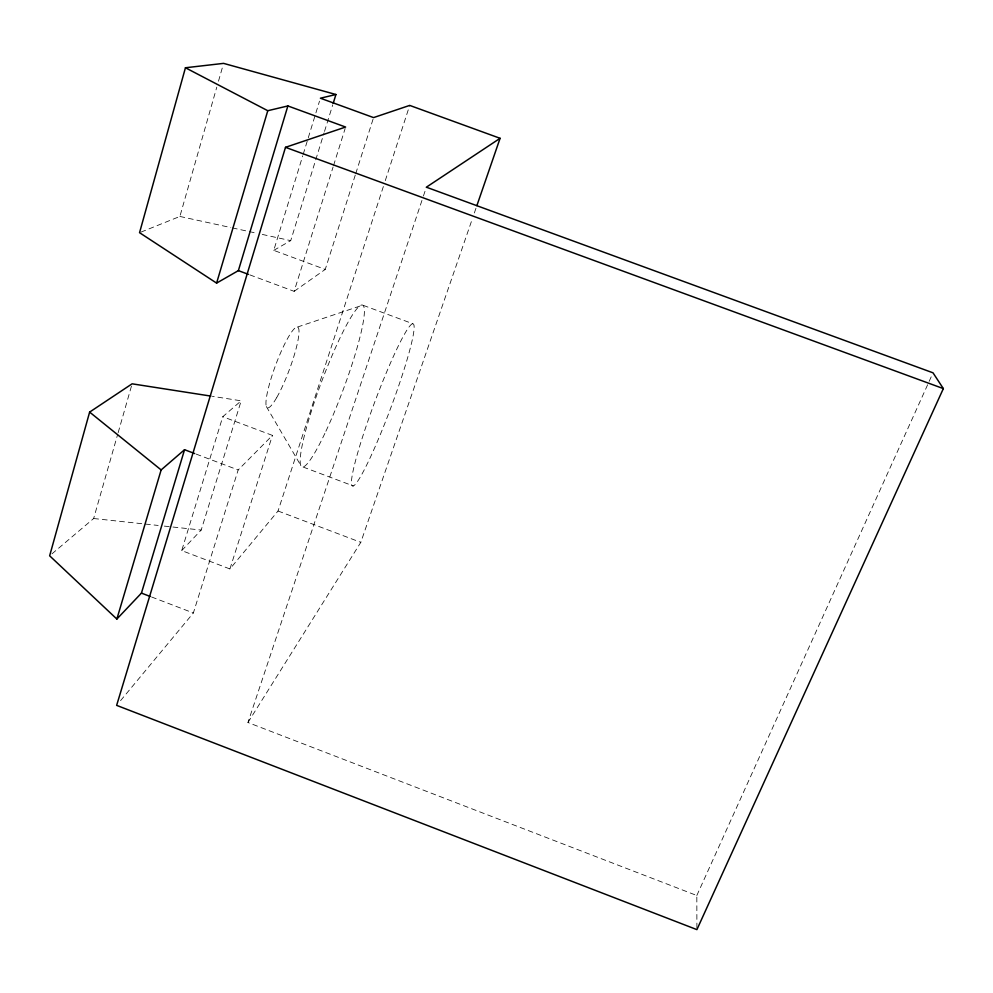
<?xml version="1.0" encoding="UTF-8"?>
<svg xmlns="http://www.w3.org/2000/svg" width="993" height="993" viewBox="0 0 993 993"><rect width="100%" height="100%" fill="white"/><g stroke="black" fill="none" stroke-linecap="round" stroke-linejoin="round"><path stroke-width="0.74" stroke-dasharray="4.96 3.72" d="M51.971 553.846L93.64 518.52L117.733 434.152M118.155 432.663L132.106 383.819M140.944 232.126L179.882 216.449L216.784 87.161M218.485 81.215L222.73 66.357M383.372 186.523L278.04 511.01L229.929 568.952L181.719 550.594L222.767 416.712L241.175 400.824L212.39 396.331M355.271 175.091L325.245 269.413L273.758 250.36L302.741 155.814M303.188 154.337L319.498 101.162M181.719 550.594L201.194 530.051L241.175 400.824M273.758 250.36L290.726 240.641L324.066 132.888M324.512 131.411L332.742 104.848M120.575 700.636L193.362 612.979L238.171 469.962L272.43 435.393L222.767 416.712M249.814 274.875L294.139 291.334L333.089 166.998M333.549 165.521L345.142 128.519M229.929 568.952L272.43 435.393M355.742 173.614L373.095 119.073M385.284 180.627L409.699 105.407M696.9 928.07L696.825 895.512L247.952 722.519L422.931 197.495M423.428 196.018L426.369 187.193M247.952 722.519L360.807 542.339L472.333 218.82M474.344 212.961L476.367 207.103M696.825 895.512L932.377 374.237M294.139 291.334L325.245 269.413M297.49 327.032L362.706 305.149L413.225 323.879A86.59 8.54 -69.5 0 1 373.989 449.32A86.59 8.54 -69.5 0 1 361.104 441.562A86.59 8.54 -69.5 0 1 413.225 323.879M93.64 518.52L158.172 525.446M164.317 526.104L201.194 530.051M179.882 216.449L230.81 227.558M232.312 227.893L256.268 233.119M262.264 234.422L290.726 240.641M303.126 467.045L353.334 485.962M196.142 454.086L238.171 469.962M278.04 511.01L360.807 542.339M151.544 596.967L193.362 612.979M266.347 406.534L300.618 465.171M276.749 397.498A43.109 7.224 -69.5 0 0 298.769 328.956A43.109 7.224 -69.5 0 0 271.908 375.851A43.109 7.224 -69.5 0 0 276.749 397.498M325.89 431.26A86.453 11.519 -69.5 0 0 362.706 305.149A86.453 11.519 -69.5 0 0 308.178 421.715A86.453 11.519 -69.5 0 0 325.89 431.26"/><path stroke-width="1.49" d="M210.876 396.095L132.106 383.819L89.631 412.095L49.65 555.807L116.864 619.049L141.44 593.106L184.549 449.717L194.69 453.54M335.932 94.509L223.574 63.378L185.443 67.76L139.554 232.685L216.598 283.104L238.37 270.63L287.871 105.941L345.601 127.042L285.5 147.324L116.64 705.365L696.9 929.622L943.35 388.598L933.01 372.822L426.369 187.193L500.087 138.3L409.699 105.407L373.567 117.596L320.404 98.208L335.932 94.509L333.189 103.371M116.864 619.049L161.139 469.925L184.549 449.717M216.598 283.104L267.775 110.719L287.871 105.941M476.876 205.638L500.087 138.3M285.5 147.324L943.35 388.598M238.37 270.63L248.387 274.341M141.44 593.106L150.092 596.421M185.443 67.76L267.775 110.719M89.631 412.095L161.139 469.925"/></g></svg>
